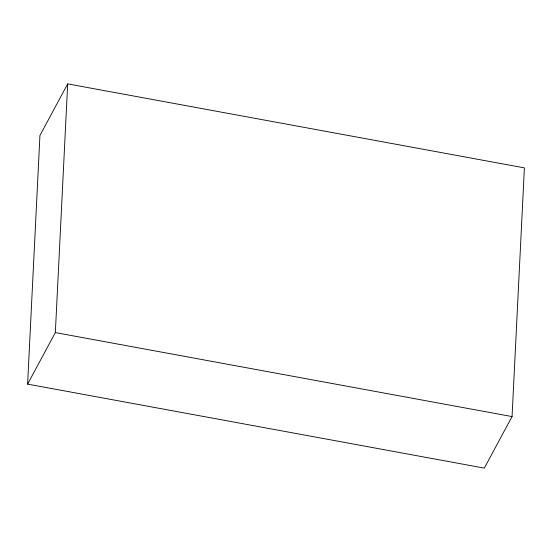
<?xml version="1.0" encoding="UTF-8"?>
<svg xmlns="http://www.w3.org/2000/svg" width="552" height="552" viewBox="0 0 552 552"><rect width="100%" height="100%" fill="white"/><g stroke="black" fill="none" stroke-linecap="round" stroke-linejoin="round"><path stroke-width="0.83" d="M27.6 384.123L39.944 135.419L67.689 83.883L524.4 167.877L512.056 416.581L484.311 468.117L27.6 384.123L55.345 332.587L67.689 83.883M55.345 332.587L512.056 416.581"/></g></svg>
